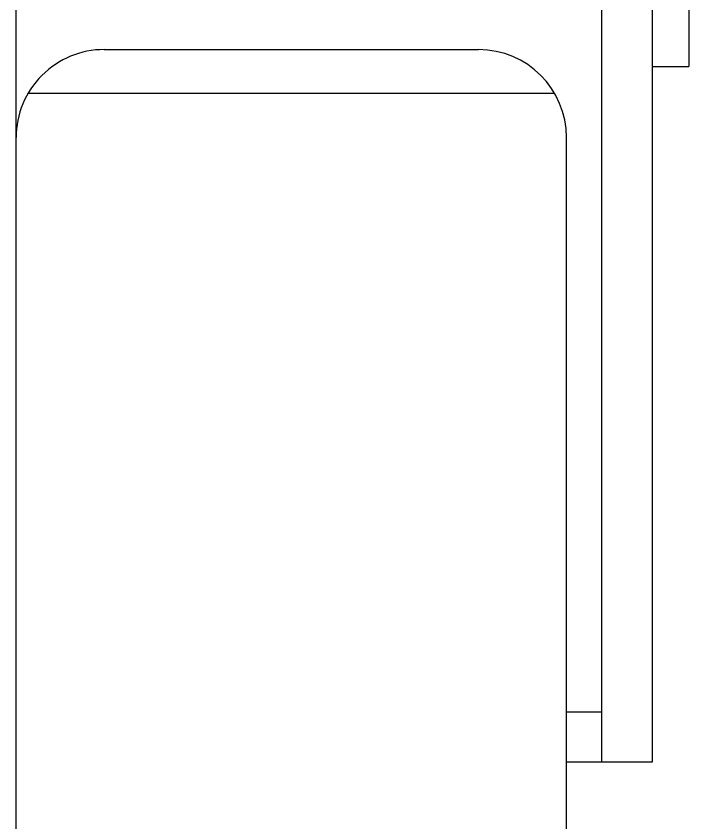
# Model space of a CAD drawing. Header units: millimetres. Extents: x 1293 to 41893, y 1011 to 26911.
# Drawn here: x 14290.74 to 14321.79, y 13798 to 13835.24 of the extents above; entities that cross this region are included whole.
import ezdxf

# ---------------------------------------------------------------- set-up
doc = ezdxf.new("R2010")
doc.units = ezdxf.units.MM
doc.header["$LTSCALE"] = 50

msp = doc.modelspace()

# ---------------------------------------------------------------- linework, layer by layer
at = {"color": 7, "linetype": 'Continuous', "lineweight": 25}
for p, q in [((14290.743483, 13218.7732064), (14290.743483, 15988.9618731)), ((14317.7641497, 13885.4718731), (14317.7641497, 13800.8052064)), ((14320.0948163, 13885.4718731), (14320.0948163, 13800.8052064)), ((14321.7881497, 13854.0817064), (14321.7881497, 13832.9150398)), ((14294.807483, 13833.6998731), (14312.079483, 13833.6998731)), ((14320.0948163, 13832.9150398), (14321.7881497, 13832.9150398)), ((14315.5990102, 13831.6678731), (14291.2879558, 13831.6678731)), ((14316.143483, 13222.8372064), (14316.143483, 13829.6358731)), ((14317.7641497, 13803.1178731), (14316.143483, 13803.1178731)), ((14320.0948163, 13800.8052064), (14316.143483, 13800.8052064))]:
    msp.add_line(p, q, dxfattribs=at)
for centre, start, end in [((14294.807483, 13829.6358731), 90, 180.00001985), ((14312.079483, 13829.6358731), 0, 89.99998128)]:
    msp.add_arc(centre, 4.064, start, end, dxfattribs=at)

doc.saveas('drawing.dxf')
